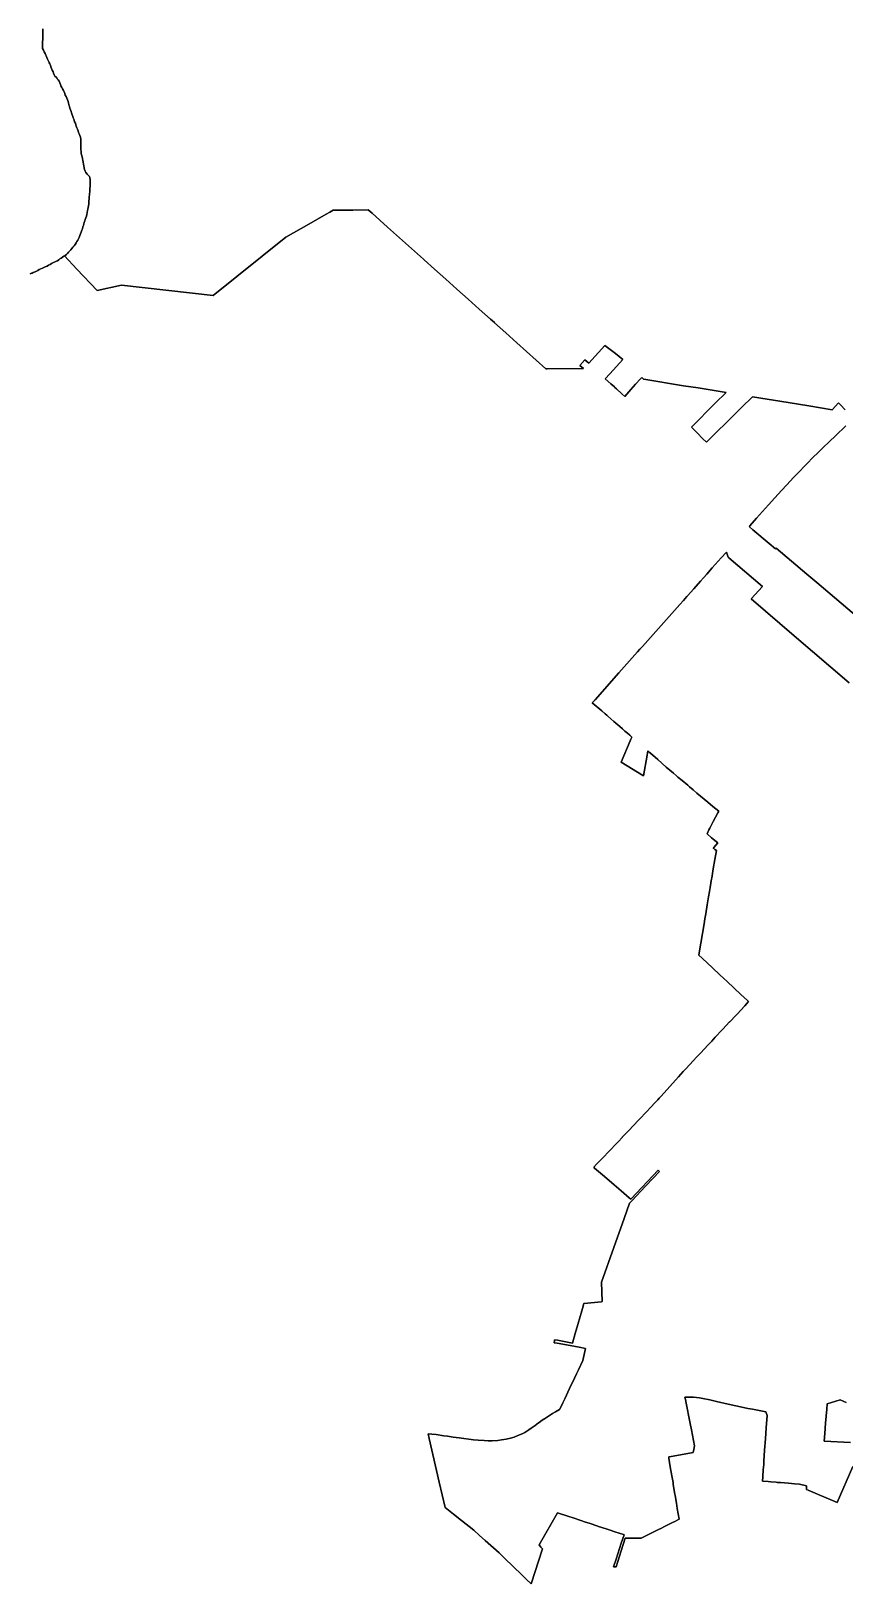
# Model space of a CAD drawing. Header units: inches. Extents: x 1341578 to 1502124, y 557203 to 748561.
# Drawn here: x 1460072 to 1465511, y 630488 to 640864 of the extents above; entities that cross this region are included whole.
import ezdxf

# ---------------------------------------------------------------- set-up
doc = ezdxf.new("R2010")
doc.units = ezdxf.units.IN
doc.header["$MEASUREMENT"] = 0
doc.layers.add('Zipcode', color=7, linetype='Continuous')

msp = doc.modelspace()

# ---------------------------------------------------------------- linework, layer by layer
at = {"layer": 'Zipcode'}
for points in [[(1460151, 640878), (1460150, 640848), (1460148, 640751), (1460149, 640747), (1460155, 640736), (1460160, 640726), (1460166, 640714), (1460171, 640703), (1460172, 640698), (1460177, 640688), (1460178, 640685), (1460179, 640683), (1460182, 640676), (1460187, 640667), (1460190, 640659), (1460192, 640656), (1460194, 640652), (1460197, 640645), (1460201, 640635), (1460205, 640624), (1460209, 640614), (1460213, 640602), (1460219, 640592), (1460222, 640582), (1460227, 640571), (1460232, 640562), (1460240, 640556), (1460241, 640555), (1460247, 640545), (1460254, 640537), (1460260, 640528), (1460264, 640518), (1460268, 640506), (1460272, 640497), (1460278, 640487), (1460282, 640478), (1460289, 640467), (1460293, 640457), (1460297, 640447), (1460301, 640436), (1460306, 640427), (1460311, 640415), (1460315, 640404), (1460320, 640394), (1460323, 640383), (1460325, 640372), (1460327, 640364), (1460328, 640360), (1460331, 640349), (1460335, 640338), (1460339, 640327), (1460342, 640317), (1460346, 640305), (1460351, 640293), (1460354, 640283), (1460359, 640270), (1460359, 640268), (1460363, 640258), (1460368, 640248), (1460371, 640238), (1460374, 640228), (1460379, 640218), (1460382, 640208), (1460386, 640198), (1460389, 640186), (1460394, 640177), (1460398, 640166), (1460402, 640154), (1460404, 640142), (1460405, 640130), (1460405, 640119), (1460405, 640108), (1460404, 640105), (1460404, 640094), (1460404, 640084), (1460405, 640072), (1460406, 640060), (1460408, 640047), (1460410, 640036), (1460413, 640023), (1460415, 640012), (1460418, 640000), (1460421, 639987), (1460422, 639975), (1460425, 639963), (1460426, 639951), (1460429, 639938), (1460433, 639927), (1460439, 639918), (1460446, 639908), (1460448, 639907), (1460454, 639900), (1460462, 639892), (1460465, 639884), (1460468, 639872), (1460468, 639861), (1460467, 639848), (1460467, 639837), (1460466, 639826), (1460465, 639814), (1460465, 639802), (1460465, 639789), (1460463, 639777), (1460462, 639766), (1460461, 639760), (1460461, 639754), (1460461, 639753), (1460460, 639741), (1460459, 639730), (1460459, 639719), (1460458, 639708), (1460456, 639695), (1460453, 639684), (1460451, 639674), (1460450, 639664), (1460447, 639651), (1460444, 639639), (1460442, 639628), (1460438, 639616), (1460434, 639605), (1460431, 639595), (1460427, 639585), (1460424, 639575), (1460422, 639564), (1460419, 639555), (1460416, 639543), (1460411, 639533), (1460406, 639521), (1460402, 639510), (1460399, 639497), (1460394, 639484), (1460389, 639475), (1460385, 639466), (1460379, 639457), (1460373, 639448), (1460367, 639438), (1460360, 639429), (1460352, 639420), (1460345, 639411), (1460338, 639402), (1460331, 639395), (1460323, 639386), (1460315, 639378), (1460308, 639371), (1460299, 639365), (1460295, 639362), (1460291, 639359), (1460283, 639352), (1460274, 639347), (1460265, 639341), (1460257, 639336), (1460248, 639329), (1460243, 639327), (1460238, 639324), (1460227, 639320), (1460217, 639316), (1460208, 639311), (1460199, 639305), (1460189, 639299), (1460179, 639294), (1460167, 639288), (1460157, 639284), (1460148, 639280), (1460137, 639275), (1460127, 639270), (1460118, 639265), (1460109, 639260), (1460099, 639255), (1460087, 639250), (1460079, 639247), (1460076, 639246), (1460065, 639241)], [(1465512, 638334), (1465481, 638367), (1465468, 638379), (1465426, 638333), (1465269, 638359), (1465200, 638370), (1465132, 638381), (1464892, 638420), (1464820, 638348), (1464787, 638315), (1464586, 638116), (1464560, 638142), (1464525, 638178), (1464489, 638213), (1464485, 638218), (1464644, 638377), (1464717, 638448), (1464529, 638479), (1464481, 638487), (1464433, 638494), (1464166, 638538), (1464165, 638539), (1464154, 638550), (1464146, 638542), (1464145, 638541), (1464112, 638504), (1464080, 638468), (1464040, 638423), (1464021, 638440), (1463984, 638474), (1463973, 638483), (1463970, 638486), (1463947, 638507), (1463909, 638540), (1463940, 638574), (1464027, 638670), (1463978, 638710), (1463907, 638763), (1463799, 638644), (1463773, 638667), (1463740, 638630), (1463763, 638609), (1463522, 638607), (1463513, 638606), (1463319, 638780), (1463245, 638847), (1463170, 638914), (1463168, 638916), (1463143, 638938), (1463067, 639006), (1462993, 639072), (1462918, 639139), (1462843, 639206), (1462769, 639273), (1462698, 639336), (1462694, 639339), (1462595, 639428), (1462455, 639554), (1462352, 639646), (1462324, 639670), (1462222, 639668), (1462091, 639667), (1462068, 639653), (1462044, 639640), (1461929, 639574), (1461775, 639486), (1461288, 639096), (1460676, 639166), (1460513, 639131), (1460379, 639273), (1460295, 639362), (1460299, 639365), (1460308, 639371), (1460315, 639378), (1460323, 639386), (1460331, 639395), (1460338, 639402), (1460345, 639411), (1460352, 639420), (1460360, 639429), (1460367, 639438), (1460373, 639448), (1460379, 639457), (1460385, 639466), (1460389, 639475), (1460394, 639484), (1460399, 639497), (1460402, 639510), (1460406, 639521), (1460411, 639533), (1460416, 639543), (1460419, 639555), (1460422, 639564), (1460424, 639575), (1460427, 639585), (1460431, 639595), (1460434, 639605), (1460438, 639616), (1460442, 639628), (1460444, 639639), (1460447, 639651), (1460450, 639664), (1460451, 639674), (1460453, 639684), (1460456, 639695), (1460458, 639708), (1460459, 639719), (1460459, 639730), (1460460, 639741), (1460461, 639753), (1460461, 639754), (1460461, 639760), (1460462, 639766), (1460463, 639777), (1460465, 639789), (1460465, 639802), (1460465, 639814), (1460466, 639826), (1460467, 639837), (1460467, 639848), (1460468, 639861), (1460468, 639872), (1460465, 639884), (1460462, 639892), (1460454, 639900), (1460448, 639907), (1460446, 639908), (1460439, 639918), (1460433, 639927), (1460429, 639938), (1460426, 639951), (1460425, 639963), (1460422, 639975), (1460421, 639987), (1460418, 640000), (1460415, 640012), (1460413, 640023), (1460410, 640036), (1460408, 640047), (1460406, 640060), (1460405, 640072), (1460404, 640084), (1460404, 640094), (1460404, 640105), (1460405, 640108), (1460405, 640119), (1460405, 640130), (1460404, 640142), (1460402, 640154), (1460398, 640166), (1460394, 640177), (1460389, 640186), (1460386, 640198), (1460382, 640208), (1460379, 640218), (1460374, 640228), (1460371, 640238), (1460368, 640248), (1460363, 640258), (1460359, 640268), (1460359, 640270), (1460354, 640283), (1460351, 640293), (1460346, 640305), (1460342, 640317), (1460339, 640327), (1460335, 640338), (1460331, 640349), (1460328, 640360), (1460327, 640364), (1460325, 640372), (1460323, 640383), (1460320, 640394), (1460315, 640404), (1460311, 640415), (1460306, 640427), (1460301, 640436), (1460297, 640447), (1460293, 640457), (1460289, 640467), (1460282, 640478), (1460278, 640487), (1460272, 640497), (1460268, 640506), (1460264, 640518), (1460260, 640528), (1460254, 640537), (1460247, 640545), (1460241, 640555), (1460240, 640556), (1460232, 640562), (1460227, 640571), (1460222, 640582), (1460219, 640592), (1460213, 640602), (1460209, 640614), (1460205, 640624), (1460201, 640635), (1460197, 640645), (1460194, 640652), (1460192, 640656), (1460190, 640659), (1460187, 640667), (1460182, 640676), (1460179, 640683), (1460178, 640685), (1460177, 640688), (1460172, 640698), (1460171, 640703), (1460166, 640714), (1460160, 640726), (1460155, 640736), (1460149, 640747), (1460148, 640751), (1460150, 640848), (1460151, 640878)], [(1460065, 639241), (1460076, 639246), (1460079, 639247), (1460087, 639250), (1460099, 639255), (1460109, 639260), (1460118, 639265), (1460127, 639270), (1460137, 639275), (1460148, 639280), (1460157, 639284), (1460167, 639288), (1460179, 639294), (1460189, 639299), (1460199, 639305), (1460208, 639311), (1460217, 639316), (1460227, 639320), (1460238, 639324), (1460243, 639327), (1460248, 639329), (1460257, 639336), (1460265, 639341), (1460274, 639347), (1460283, 639352), (1460291, 639359), (1460295, 639362), (1460379, 639273), (1460513, 639131), (1460676, 639166), (1461288, 639096), (1461775, 639486), (1461929, 639574), (1462044, 639640), (1462068, 639653), (1462091, 639667), (1462222, 639668), (1462324, 639670), (1462352, 639646), (1462455, 639554), (1462595, 639428), (1462694, 639339), (1462698, 639336), (1462769, 639273), (1462843, 639206), (1462918, 639139), (1462993, 639072), (1463067, 639006), (1463143, 638938), (1463168, 638916), (1463170, 638914), (1463245, 638847), (1463319, 638780), (1463513, 638606), (1463522, 638607), (1463763, 638609), (1463740, 638630), (1463773, 638667), (1463799, 638644), (1463907, 638763), (1463978, 638710), (1464027, 638670), (1463940, 638574), (1463909, 638540), (1463947, 638507), (1463970, 638486), (1463973, 638483), (1463984, 638474), (1464021, 638440), (1464040, 638423), (1464080, 638468), (1464112, 638504), (1464145, 638541), (1464146, 638542), (1464154, 638550), (1464165, 638539), (1464166, 638538), (1464433, 638494), (1464481, 638487), (1464529, 638479), (1464717, 638448), (1464644, 638377), (1464485, 638218), (1464489, 638213), (1464525, 638178), (1464560, 638142), (1464586, 638116), (1464787, 638315), (1464820, 638348), (1464892, 638420), (1465132, 638381), (1465200, 638370), (1465269, 638359), (1465426, 638333), (1465468, 638379), (1465481, 638367), (1465512, 638334)], [(1465974, 636628), (1465323, 637179), (1465257, 637235), (1465052, 637409), (1465047, 637404), (1465004, 637440), (1464896, 637532), (1464872, 637552), (1464876, 637557), (1464919, 637609), (1464961, 637654), (1465000, 637698), (1465043, 637746), (1465087, 637795), (1465122, 637833), (1465166, 637880), (1465209, 637924), (1465238, 637954), (1465259, 637975), (1465297, 638014), (1465333, 638049), (1465370, 638085), (1465403, 638117), (1465407, 638121), (1465447, 638159), (1465516, 638226)], [(1465516, 638226), (1465447, 638159), (1465407, 638121), (1465403, 638117), (1465370, 638085), (1465333, 638049), (1465297, 638014), (1465259, 637975), (1465238, 637954), (1465209, 637924), (1465166, 637880), (1465122, 637833), (1465087, 637795), (1465043, 637746), (1465000, 637698), (1464961, 637654), (1464919, 637609), (1464876, 637557), (1464872, 637552), (1464896, 637532), (1465004, 637440), (1465047, 637404), (1465052, 637409), (1465257, 637235), (1465323, 637179), (1465974, 636628)], [(1465563, 631274), (1465458, 631032), (1465427, 631045), (1465328, 631088), (1465266, 631115), (1465253, 631120), (1465255, 631143), (1465208, 631155), (1465174, 631158), (1465134, 631161), (1465080, 631165), (1465058, 631167), (1465051, 631168), (1465016, 631170), (1464997, 631172), (1464960, 631175), (1464962, 631205), (1464965, 631250), (1464968, 631286), (1464969, 631308), (1464974, 631382), (1464980, 631457), (1464985, 631532), (1464991, 631614), (1464983, 631639), (1464905, 631654), (1464893, 631656), (1464863, 631661), (1464814, 631671), (1464750, 631685), (1464702, 631696), (1464681, 631701), (1464652, 631707), (1464608, 631718), (1464561, 631727), (1464538, 631732), (1464519, 631734), (1464498, 631736), (1464476, 631737), (1464456, 631737), (1464442, 631737), (1464447, 631712), (1464448, 631707), (1464477, 631561), (1464485, 631519), (1464506, 631411), (1464501, 631386), (1464497, 631366), (1464338, 631338), (1464333, 631337), (1464335, 631329), (1464344, 631270), (1464354, 631211), (1464362, 631166), (1464364, 631152), (1464375, 631088), (1464376, 631080), (1464385, 631027), (1464390, 630993), (1464403, 630920), (1464369, 630903), (1464364, 630901), (1464301, 630870), (1464284, 630861), (1464261, 630850), (1464239, 630839), (1464148, 630794), (1464146, 630793), (1464136, 630793), (1464062, 630793), (1464043, 630793), (1464016, 630710), (1463981, 630603), (1463965, 630602), (1463982, 630653), (1464016, 630760), (1464035, 630816), (1464030, 630818), (1463973, 630837), (1463942, 630847), (1463916, 630856), (1463864, 630873), (1463859, 630875), (1463802, 630894), (1463778, 630902), (1463745, 630913), (1463694, 630929), (1463665, 630939), (1463590, 630964), (1463589, 630964), (1463467, 630749), (1463478, 630735), (1463490, 630722), (1463414, 630488), (1463383, 630519), (1463352, 630549), (1463236, 630661), (1463202, 630694), (1463200, 630696), (1463107, 630779), (1463069, 630813), (1463069, 630813), (1463031, 630848), (1462949, 630912), (1462894, 630955), (1462894, 630955), (1462839, 630998), (1462799, 631168), (1462732, 631461), (1462725, 631492), (1462750, 631490), (1462780, 631486), (1462831, 631478), (1462855, 631475), (1462892, 631470), (1462932, 631465), (1463028, 631452), (1463060, 631448), (1463099, 631446), (1463126, 631444), (1463153, 631444), (1463192, 631447), (1463216, 631450), (1463247, 631456), (1463276, 631463), (1463301, 631470), (1463325, 631479), (1463354, 631492), (1463372, 631501), (1463398, 631518), (1463414, 631528), (1463441, 631547), (1463464, 631564), (1463467, 631567), (1463487, 631582), (1463499, 631589), (1463504, 631592), (1463529, 631610), (1463556, 631626), (1463577, 631639), (1463603, 631653), (1463605, 631655), (1463626, 631699), (1463639, 631725), (1463671, 631794), (1463704, 631863), (1463717, 631891), (1463730, 631918), (1463759, 631981), (1463778, 632062), (1463735, 632070), (1463700, 632076), (1463588, 632096), (1463567, 632099), (1463569, 632115), (1463569, 632120), (1463590, 632116), (1463690, 632098), (1463709, 632161), (1463726, 632222), (1463742, 632275), (1463748, 632297), (1463758, 632329), (1463767, 632361), (1463884, 632374), (1463888, 632375), (1463883, 632505), (1463966, 632737), (1464035, 632931), (1464072, 633033), (1464087, 633049), (1464178, 633145), (1464230, 633200), (1464272, 633244), (1464263, 633252), (1464083, 633062), (1464080, 633059), (1464069, 633068), (1464015, 633114), (1463999, 633128), (1463968, 633155), (1463903, 633211), (1463838, 633267), (1463832, 633272), (1463832, 633272), (1463851, 633292), (1463893, 633336), (1463935, 633380), (1463942, 633387), (1463980, 633427), (1463997, 633445), (1464022, 633471), (1464025, 633475), (1464064, 633516), (1464067, 633519), (1464130, 633585), (1464136, 633592), (1464143, 633599), (1464218, 633678), (1464237, 633698), (1464254, 633716), (1464260, 633723), (1464270, 633733), (1464283, 633747), (1464398, 633876), (1464399, 633877), (1464429, 633911), (1464450, 633933), (1464497, 633984), (1464521, 634009), (1464545, 634035), (1464597, 634090), (1464621, 634115), (1464644, 634141), (1464691, 634190), (1464695, 634195), (1464740, 634243), (1464742, 634245), (1464781, 634286), (1464790, 634296), (1464841, 634351), (1464867, 634379), (1464859, 634387), (1464816, 634426), (1464723, 634514), (1464674, 634559), (1464625, 634605), (1464557, 634669), (1464535, 634690), (1464537, 634706), (1464548, 634770), (1464559, 634834), (1464569, 634898), (1464575, 634932), (1464581, 634965), (1464591, 635025), (1464600, 635080), (1464606, 635115), (1464610, 635142), (1464620, 635199), (1464621, 635203), (1464631, 635266), (1464642, 635329), (1464652, 635389), (1464642, 635396), (1464635, 635401), (1464630, 635404), (1464634, 635408), (1464661, 635440), (1464620, 635474), (1464590, 635500), (1464602, 635526), (1464608, 635537), (1464631, 635583), (1464662, 635640), (1464669, 635651), (1464627, 635683), (1464595, 635711), (1464570, 635732), (1464522, 635772), (1464497, 635794), (1464497, 635794), (1464471, 635815), (1464460, 635825), (1464422, 635857), (1464395, 635879), (1464395, 635879), (1464385, 635888), (1464365, 635905), (1464317, 635945), (1464260, 635996), (1464212, 636039), (1464203, 636046), (1464194, 636054), (1464191, 636040), (1464189, 636025), (1464165, 635887), (1464016, 635979), (1464076, 636122), (1464080, 636132), (1464086, 636147), (1464073, 636159), (1464058, 636172), (1464041, 636186), (1464024, 636201), (1464006, 636217), (1463967, 636250), (1463946, 636269), (1463926, 636286), (1463919, 636292), (1463908, 636301), (1463886, 636321), (1463822, 636376), (1463832, 636386), (1463841, 636396), (1464000, 636575), (1464125, 636716), (1464141, 636733), (1464141, 636733), (1464157, 636751), (1464407, 637033), (1464431, 637059), (1464454, 637086), (1464458, 637090), (1464501, 637138), (1464545, 637188), (1464565, 637210), (1464587, 637235), (1464624, 637277), (1464684, 637345), (1464719, 637383), (1464731, 637348), (1464733, 637347), (1464736, 637344), (1464959, 637152), (1464885, 637071), (1465172, 636824), (1465539, 636509)], [(1465539, 636509), (1465172, 636824), (1464885, 637071), (1464959, 637152), (1464736, 637344), (1464733, 637347), (1464731, 637348), (1464719, 637383), (1464684, 637345), (1464624, 637277), (1464587, 637235), (1464565, 637210), (1464545, 637188), (1464501, 637138), (1464458, 637090), (1464454, 637086), (1464431, 637059), (1464407, 637033), (1464157, 636751), (1464141, 636733), (1464141, 636733), (1464125, 636716), (1464000, 636575), (1463841, 636396), (1463832, 636386), (1463822, 636376), (1463886, 636321), (1463908, 636301), (1463919, 636292), (1463926, 636286), (1463946, 636269), (1463967, 636250), (1464006, 636217), (1464024, 636201), (1464041, 636186), (1464058, 636172), (1464073, 636159), (1464086, 636147), (1464080, 636132), (1464076, 636122), (1464016, 635979), (1464165, 635887), (1464189, 636025), (1464191, 636040), (1464194, 636054), (1464203, 636046), (1464212, 636039), (1464260, 635996), (1464317, 635945), (1464365, 635905), (1464385, 635888), (1464395, 635879), (1464395, 635879), (1464422, 635857), (1464460, 635825), (1464471, 635815), (1464497, 635794), (1464497, 635794), (1464522, 635772), (1464570, 635732), (1464595, 635711), (1464627, 635683), (1464669, 635651), (1464662, 635640), (1464631, 635583), (1464608, 635537), (1464602, 635526), (1464590, 635500), (1464620, 635474), (1464661, 635440), (1464634, 635408), (1464630, 635404), (1464635, 635401), (1464642, 635396), (1464652, 635389), (1464642, 635329), (1464631, 635266), (1464621, 635203), (1464620, 635199), (1464610, 635142), (1464606, 635115), (1464600, 635080), (1464591, 635025), (1464581, 634965), (1464575, 634932), (1464569, 634898), (1464559, 634834), (1464548, 634770), (1464537, 634706), (1464535, 634690), (1464557, 634669), (1464625, 634605), (1464674, 634559), (1464723, 634514), (1464816, 634426), (1464859, 634387), (1464867, 634379), (1464841, 634351), (1464790, 634296), (1464781, 634286), (1464742, 634245), (1464740, 634243), (1464695, 634195), (1464691, 634190), (1464644, 634141), (1464621, 634115), (1464597, 634090), (1464545, 634035), (1464521, 634009), (1464497, 633984), (1464450, 633933), (1464429, 633911), (1464399, 633877), (1464398, 633876), (1464283, 633747), (1464270, 633733), (1464260, 633723), (1464254, 633716), (1464237, 633698), (1464218, 633678), (1464143, 633599), (1464136, 633592), (1464130, 633585), (1464067, 633519), (1464064, 633516), (1464025, 633475), (1464022, 633471), (1463997, 633445), (1463980, 633427), (1463942, 633387), (1463935, 633380), (1463893, 633336), (1463851, 633292), (1463832, 633272), (1463832, 633272), (1463838, 633267), (1463903, 633211), (1463968, 633155), (1463999, 633128), (1464015, 633114), (1464069, 633068), (1464080, 633059), (1464083, 633062), (1464263, 633252), (1464272, 633244), (1464230, 633200), (1464178, 633145), (1464087, 633049), (1464072, 633033), (1464035, 632931), (1463966, 632737), (1463883, 632505), (1463888, 632375), (1463884, 632374), (1463767, 632361), (1463758, 632329), (1463748, 632297), (1463742, 632275), (1463726, 632222), (1463709, 632161), (1463690, 632098), (1463590, 632116), (1463569, 632120), (1463569, 632115), (1463567, 632099), (1463588, 632096), (1463700, 632076), (1463735, 632070), (1463778, 632062), (1463759, 631981), (1463730, 631918), (1463717, 631891), (1463704, 631863), (1463671, 631794), (1463639, 631725), (1463626, 631699), (1463605, 631655), (1463603, 631653), (1463577, 631639), (1463556, 631626), (1463529, 631610), (1463504, 631592), (1463499, 631589), (1463487, 631582), (1463467, 631567), (1463464, 631564), (1463441, 631547), (1463414, 631528), (1463398, 631518), (1463372, 631501), (1463354, 631492), (1463325, 631479), (1463301, 631470), (1463276, 631463), (1463247, 631456), (1463216, 631450), (1463192, 631447), (1463153, 631444), (1463126, 631444), (1463099, 631446), (1463060, 631448), (1463028, 631452), (1462932, 631465), (1462892, 631470), (1462855, 631475), (1462831, 631478), (1462780, 631486), (1462750, 631490), (1462725, 631492), (1462732, 631461), (1462799, 631168), (1462839, 630998), (1462894, 630955), (1462894, 630955), (1462949, 630912), (1463031, 630848), (1463069, 630813), (1463069, 630813), (1463107, 630779), (1463200, 630696), (1463202, 630694), (1463236, 630661), (1463352, 630549), (1463383, 630519), (1463414, 630488), (1463490, 630722), (1463478, 630735), (1463467, 630749), (1463589, 630964), (1463590, 630964), (1463665, 630939), (1463694, 630929), (1463745, 630913), (1463778, 630902), (1463802, 630894), (1463859, 630875), (1463864, 630873), (1463916, 630856), (1463942, 630847), (1463973, 630837), (1464030, 630818), (1464035, 630816), (1464016, 630760), (1463982, 630653), (1463965, 630602), (1463981, 630603), (1464016, 630710), (1464043, 630793), (1464062, 630793), (1464136, 630793), (1464146, 630793), (1464148, 630794), (1464239, 630839), (1464261, 630850), (1464284, 630861), (1464301, 630870), (1464364, 630901), (1464369, 630903), (1464403, 630920), (1464390, 630993), (1464385, 631027), (1464376, 631080), (1464375, 631088), (1464364, 631152), (1464362, 631166), (1464354, 631211), (1464344, 631270), (1464335, 631329), (1464333, 631337), (1464338, 631338), (1464497, 631366), (1464501, 631386), (1464506, 631411), (1464485, 631519), (1464477, 631561), (1464448, 631707), (1464447, 631712), (1464442, 631737), (1464456, 631737), (1464476, 631737), (1464498, 631736), (1464519, 631734), (1464538, 631732), (1464561, 631727), (1464608, 631718), (1464652, 631707), (1464681, 631701), (1464702, 631696), (1464750, 631685), (1464814, 631671), (1464863, 631661), (1464893, 631656), (1464905, 631654), (1464983, 631639), (1464991, 631614), (1464985, 631532), (1464980, 631457), (1464974, 631382), (1464969, 631308), (1464968, 631286), (1464965, 631250), (1464962, 631205), (1464960, 631175), (1464997, 631172), (1465016, 631170), (1465051, 631168), (1465058, 631167), (1465080, 631165), (1465134, 631161), (1465174, 631158), (1465208, 631155), (1465255, 631143), (1465253, 631120), (1465266, 631115), (1465328, 631088), (1465427, 631045), (1465458, 631032), (1465563, 631274)], [(1465520, 631701), (1465480, 631719), (1465392, 631692), (1465389, 631656), (1465382, 631563), (1465377, 631494), (1465373, 631442), (1465548, 631433)], [(1465548, 631433), (1465373, 631442), (1465377, 631494), (1465382, 631563), (1465389, 631656), (1465392, 631692), (1465480, 631719), (1465520, 631701)]]:
    msp.add_lwpolyline(points, dxfattribs=at)

doc.saveas('drawing.dxf')
